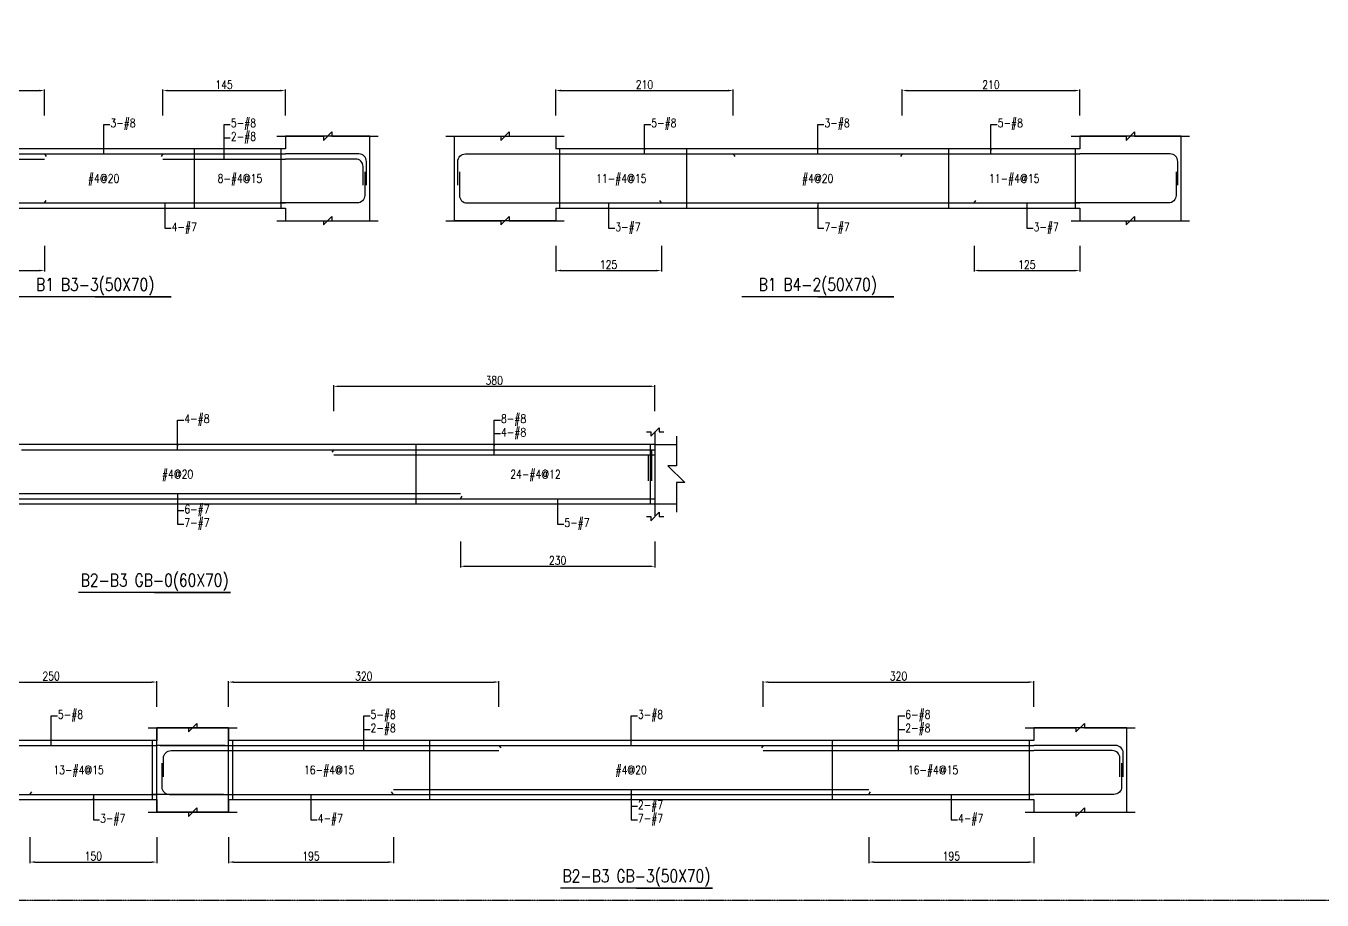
# Model space of a CAD drawing. Header units: millimetres. Extents: x 0 to 84580, y -12276 to 4373.
# Drawn here: x 27828 to 29362, y -9207 to -8172 of the extents above; entities that cross this region are included whole.
import ezdxf
from ezdxf.enums import TextEntityAlignment as Align

# ---------------------------------------------------------------- set-up
doc = ezdxf.new("R2010")
doc.units = ezdxf.units.MM
doc.header["$MEASUREMENT"] = 0
doc.linetypes.add('CENTER', pattern=[2, 1.25, -0.25, 0.25, -0.25])
for name, color, linetype in [('S-DIM', 2, 'Continuous'), ('S-GRID', 1, 'CENTER'), ('S-LEADER', 2, 'Continuous'), ('S-RC', 130, 'Continuous'), ('S-REINF', 6, 'Continuous'), ('S-TEXT', 2, 'Continuous')]:
    doc.layers.add(name, color=color, linetype=linetype)
doc.styles.add('CS4', font='romans.shx', dxfattribs={"width": 0.8, "bigfont": 'lsp.shx'})
doc.styles.get("Standard").update_dxf_attribs({"font": 'arial.ttf'})
doc.dimstyles.new('ISO-25', dxfattribs={"dimtxt": 2.5, "dimasz": 2.5, "dimexe": 1.25, "dimexo": 0.625, "dimtad": 1, "dimtxsty": 'Standard', "dimcen": 2.5, "dimadec": 0, "dimazin": 0, "dimtfac": 1, "dimtmove": 0, "dimatfit": 3, "dimfxl": 0, "dimarcsym": 0})

# ---------------------------------------------------------------- blocks, each defined once
blk = doc.blocks.new('*D1801')
at = {"layer": 'DEFPOINTS', "color": 0, "transparency": 16777216}
for p in [(27850, -8249), (27705, -8279), (27850, -8279)]:
    blk.add_point(p, dxfattribs=at)
at = {"layer": 'S-DIM', "color": 0, "lineweight": -2, "transparency": 16777216}
for p, q in [((27705, -8278.375), (27705, -8247.75)), ((27711, -8249), (27844, -8249)), ((27850, -8278.375), (27850, -8247.75))]:
    blk.add_line(p, q, dxfattribs=at)
at = {"layer": 'S-DIM', "color": 0, "transparency": 16777216}
for points in [[(27711, -8248), (27711, -8250), (27705, -8249)], [(27844, -8248), (27844, -8250), (27850, -8249)]]:
    blk.add_solid(points, dxfattribs=at)
at = {"layer": 'S-DIM', "color": 0, "transparency": 16777216, "insert": (27777.5, -8242), "char_height": 10, "attachment_point": 5, "style": 'CS4'}
blk.add_mtext('145', dxfattribs=at)
blk = doc.blocks.new('*D1802')
at = {"layer": 'DEFPOINTS', "color": 0, "transparency": 16777216}
for p in [(28135, -8249), (27990, -8279), (28135, -8279)]:
    blk.add_point(p, dxfattribs=at)
at = {"layer": 'S-DIM', "color": 0, "lineweight": -2, "transparency": 16777216}
for p, q in [((27990, -8278.375), (27990, -8247.75)), ((27996, -8249), (28129, -8249)), ((28135, -8278.375), (28135, -8247.75))]:
    blk.add_line(p, q, dxfattribs=at)
at = {"layer": 'S-DIM', "color": 0, "transparency": 16777216}
for points in [[(27996, -8248), (27996, -8250), (27990, -8249)], [(28129, -8248), (28129, -8250), (28135, -8249)]]:
    blk.add_solid(points, dxfattribs=at)
at = {"layer": 'S-DIM', "color": 0, "transparency": 16777216, "insert": (28062.5, -8242), "char_height": 10, "attachment_point": 5, "style": 'CS4'}
blk.add_mtext('145', dxfattribs=at)
blk = doc.blocks.new('*D1803')
at = {"layer": 'DEFPOINTS', "color": 0, "transparency": 16777216}
for p in [(27705, -8432), (27850, -8432), (27850, -8462)]:
    blk.add_point(p, dxfattribs=at)
at = {"layer": 'S-DIM', "color": 0, "lineweight": -2, "transparency": 16777216}
for p, q in [((27705, -8432.625), (27705, -8463.25)), ((27850, -8432.625), (27850, -8463.25)), ((27711, -8462), (27844, -8462))]:
    blk.add_line(p, q, dxfattribs=at)
at = {"layer": 'S-DIM', "color": 0, "transparency": 16777216}
for points in [[(27711, -8461), (27711, -8463), (27705, -8462)], [(27844, -8461), (27844, -8463), (27850, -8462)]]:
    blk.add_solid(points, dxfattribs=at)
at = {"layer": 'S-DIM', "color": 0, "transparency": 16777216, "insert": (27777.5, -8455), "char_height": 10, "attachment_point": 5, "style": 'CS4'}
blk.add_mtext('145', dxfattribs=at)
blk = doc.blocks.new('*D1804')
at = {"layer": 'DEFPOINTS', "color": 0, "transparency": 16777216}
for p in [(28665, -8249), (28455, -8279), (28665, -8279)]:
    blk.add_point(p, dxfattribs=at)
at = {"layer": 'S-DIM', "color": 0, "lineweight": -2, "transparency": 16777216}
for p, q in [((28455, -8278.375), (28455, -8247.75)), ((28461, -8249), (28659, -8249)), ((28665, -8278.375), (28665, -8247.75))]:
    blk.add_line(p, q, dxfattribs=at)
at = {"layer": 'S-DIM', "color": 0, "transparency": 16777216}
for points in [[(28461, -8248), (28461, -8250), (28455, -8249)], [(28659, -8248), (28659, -8250), (28665, -8249)]]:
    blk.add_solid(points, dxfattribs=at)
at = {"layer": 'S-DIM', "color": 0, "transparency": 16777216, "insert": (28560, -8242), "char_height": 10, "attachment_point": 5, "style": 'CS4'}
blk.add_mtext('210', dxfattribs=at)
blk = doc.blocks.new('*D1843')
at = {"layer": 'DEFPOINTS', "color": 0, "transparency": 16777216}
for p in [(29075, -8249), (28865, -8279), (29075, -8279)]:
    blk.add_point(p, dxfattribs=at)
at = {"layer": 'S-DIM', "color": 0, "lineweight": -2, "transparency": 16777216}
for p, q in [((28865, -8278.375), (28865, -8247.75)), ((28871, -8249), (29069, -8249)), ((29075, -8278.375), (29075, -8247.75))]:
    blk.add_line(p, q, dxfattribs=at)
at = {"layer": 'S-DIM', "color": 0, "transparency": 16777216}
for points in [[(28871, -8248), (28871, -8250), (28865, -8249)], [(29069, -8248), (29069, -8250), (29075, -8249)]]:
    blk.add_solid(points, dxfattribs=at)
at = {"layer": 'S-DIM', "color": 0, "transparency": 16777216, "insert": (28970, -8242), "char_height": 10, "attachment_point": 5, "style": 'CS4'}
blk.add_mtext('210', dxfattribs=at)
blk = doc.blocks.new('*D1844')
at = {"layer": 'DEFPOINTS', "color": 0, "transparency": 16777216}
for p in [(28455, -8432), (28580, -8432), (28580, -8462)]:
    blk.add_point(p, dxfattribs=at)
at = {"layer": 'S-DIM', "color": 0, "lineweight": -2, "transparency": 16777216}
for p, q in [((28455, -8432.625), (28455, -8463.25)), ((28580, -8432.625), (28580, -8463.25)), ((28461, -8462), (28574, -8462))]:
    blk.add_line(p, q, dxfattribs=at)
at = {"layer": 'S-DIM', "color": 0, "transparency": 16777216}
for points in [[(28461, -8461), (28461, -8463), (28455, -8462)], [(28574, -8461), (28574, -8463), (28580, -8462)]]:
    blk.add_solid(points, dxfattribs=at)
at = {"layer": 'S-DIM', "color": 0, "transparency": 16777216, "insert": (28517.5, -8455), "char_height": 10, "attachment_point": 5, "style": 'CS4'}
blk.add_mtext('125', dxfattribs=at)
blk = doc.blocks.new('*D1845')
at = {"layer": 'DEFPOINTS', "color": 0, "transparency": 16777216}
for p in [(28950, -8432), (29075, -8432), (29075, -8462)]:
    blk.add_point(p, dxfattribs=at)
at = {"layer": 'S-DIM', "color": 0, "lineweight": -2, "transparency": 16777216}
for p, q in [((28950, -8432.625), (28950, -8463.25)), ((29075, -8432.625), (29075, -8463.25)), ((28956, -8462), (29069, -8462))]:
    blk.add_line(p, q, dxfattribs=at)
at = {"layer": 'S-DIM', "color": 0, "transparency": 16777216}
for points in [[(28956, -8461), (28956, -8463), (28950, -8462)], [(29069, -8461), (29069, -8463), (29075, -8462)]]:
    blk.add_solid(points, dxfattribs=at)
at = {"layer": 'S-DIM', "color": 0, "transparency": 16777216, "insert": (29012.5, -8455), "char_height": 10, "attachment_point": 5, "style": 'CS4'}
blk.add_mtext('125', dxfattribs=at)
blk = doc.blocks.new('*D1855')
at = {"layer": 'DEFPOINTS', "color": 0, "transparency": 16777216}
for p in [(28572.2, -8599), (28192.2, -8629), (28572.2, -8629)]:
    blk.add_point(p, dxfattribs=at)
at = {"layer": 'S-DIM', "color": 0, "lineweight": -2, "transparency": 16777216}
for p, q in [((28192.2, -8628.375), (28192.2, -8597.75)), ((28198.2, -8599), (28566.2, -8599)), ((28572.2, -8628.375), (28572.2, -8597.75))]:
    blk.add_line(p, q, dxfattribs=at)
at = {"layer": 'S-DIM', "color": 0, "transparency": 16777216}
for points in [[(28198.2, -8598), (28198.2, -8600), (28192.2, -8599)], [(28566.2, -8598), (28566.2, -8600), (28572.2, -8599)]]:
    blk.add_solid(points, dxfattribs=at)
at = {"layer": 'S-DIM', "color": 0, "transparency": 16777216, "insert": (28382.2, -8592), "char_height": 10, "attachment_point": 5, "style": 'CS4'}
blk.add_mtext('380', dxfattribs=at)
blk = doc.blocks.new('*D1857')
at = {"layer": 'DEFPOINTS', "color": 0, "transparency": 16777216}
for p in [(28342.2, -8782), (28572.2, -8782), (28572.2, -8812)]:
    blk.add_point(p, dxfattribs=at)
at = {"layer": 'S-DIM', "color": 0, "lineweight": -2, "transparency": 16777216}
for p, q in [((28342.2, -8782.625), (28342.2, -8813.25)), ((28572.2, -8782.625), (28572.2, -8813.25)), ((28348.2, -8812), (28566.2, -8812))]:
    blk.add_line(p, q, dxfattribs=at)
at = {"layer": 'S-DIM', "color": 0, "transparency": 16777216}
for points in [[(28348.2, -8811), (28348.2, -8813), (28342.2, -8812)], [(28566.2, -8811), (28566.2, -8813), (28572.2, -8812)]]:
    blk.add_solid(points, dxfattribs=at)
at = {"layer": 'S-DIM', "color": 0, "transparency": 16777216, "insert": (28457.2, -8805), "char_height": 10, "attachment_point": 5, "style": 'CS4'}
blk.add_mtext('230', dxfattribs=at)
blk = doc.blocks.new('*D1825')
at = {"layer": 'DEFPOINTS', "color": 0, "transparency": 16777216}
for p in [(27982.8, -8949), (27732.8, -8979), (27982.8, -8979)]:
    blk.add_point(p, dxfattribs=at)
at = {"layer": 'S-DIM', "color": 0, "lineweight": -2, "transparency": 16777216}
for p, q in [((27732.8, -8978.375), (27732.8, -8947.75)), ((27738.8, -8949), (27976.8, -8949)), ((27982.8, -8978.375), (27982.8, -8947.75))]:
    blk.add_line(p, q, dxfattribs=at)
at = {"layer": 'S-DIM', "color": 0, "transparency": 16777216}
for points in [[(27738.8, -8948), (27738.8, -8950), (27732.8, -8949)], [(27976.8, -8948), (27976.8, -8950), (27982.8, -8949)]]:
    blk.add_solid(points, dxfattribs=at)
at = {"layer": 'S-DIM', "color": 0, "transparency": 16777216, "insert": (27857.8, -8942), "char_height": 10, "attachment_point": 5, "style": 'CS4'}
blk.add_mtext('250', dxfattribs=at)
blk = doc.blocks.new('*D1827')
at = {"layer": 'DEFPOINTS', "color": 0, "transparency": 16777216}
for p in [(27832.8, -9132), (27982.8, -9132), (27982.8, -9162)]:
    blk.add_point(p, dxfattribs=at)
at = {"layer": 'S-DIM', "color": 0, "lineweight": -2, "transparency": 16777216}
for p, q in [((27832.8, -9132.625), (27832.8, -9163.25)), ((27982.8, -9132.625), (27982.8, -9163.25)), ((27838.8, -9162), (27976.8, -9162))]:
    blk.add_line(p, q, dxfattribs=at)
at = {"layer": 'S-DIM', "color": 0, "transparency": 16777216}
for points in [[(27838.8, -9161), (27838.8, -9163), (27832.8, -9162)], [(27976.8, -9161), (27976.8, -9163), (27982.8, -9162)]]:
    blk.add_solid(points, dxfattribs=at)
at = {"layer": 'S-DIM', "color": 0, "transparency": 16777216, "insert": (27907.8, -9155), "char_height": 10, "attachment_point": 5, "style": 'CS4'}
blk.add_mtext('150', dxfattribs=at)
blk = doc.blocks.new('*D1828')
at = {"layer": 'DEFPOINTS', "color": 0, "transparency": 16777216}
for p in [(28387.8, -8949), (28067.8, -8979), (28387.8, -8979)]:
    blk.add_point(p, dxfattribs=at)
at = {"layer": 'S-DIM', "color": 0, "lineweight": -2, "transparency": 16777216}
for p, q in [((28067.8, -8978.375), (28067.8, -8947.75)), ((28073.8, -8949), (28381.8, -8949)), ((28387.8, -8978.375), (28387.8, -8947.75))]:
    blk.add_line(p, q, dxfattribs=at)
at = {"layer": 'S-DIM', "color": 0, "transparency": 16777216}
for points in [[(28073.8, -8948), (28073.8, -8950), (28067.8, -8949)], [(28381.8, -8948), (28381.8, -8950), (28387.8, -8949)]]:
    blk.add_solid(points, dxfattribs=at)
at = {"layer": 'S-DIM', "color": 0, "transparency": 16777216, "insert": (28227.8, -8942), "char_height": 10, "attachment_point": 5, "style": 'CS4'}
blk.add_mtext('320', dxfattribs=at)
blk = doc.blocks.new('*D1829')
at = {"layer": 'DEFPOINTS', "color": 0, "transparency": 16777216}
for p in [(29020.6, -8949), (28700.6, -8979), (29020.6, -8979)]:
    blk.add_point(p, dxfattribs=at)
at = {"layer": 'S-DIM', "color": 0, "lineweight": -2, "transparency": 16777216}
for p, q in [((28700.6, -8978.375), (28700.6, -8947.75)), ((28706.6, -8949), (29014.6, -8949)), ((29020.6, -8978.375), (29020.6, -8947.75))]:
    blk.add_line(p, q, dxfattribs=at)
at = {"layer": 'S-DIM', "color": 0, "transparency": 16777216}
for points in [[(28706.6, -8948), (28706.6, -8950), (28700.6, -8949)], [(29014.6, -8948), (29014.6, -8950), (29020.6, -8949)]]:
    blk.add_solid(points, dxfattribs=at)
at = {"layer": 'S-DIM', "color": 0, "transparency": 16777216, "insert": (28860.6, -8942), "char_height": 10, "attachment_point": 5, "style": 'CS4'}
blk.add_mtext('320', dxfattribs=at)
blk = doc.blocks.new('*D1830')
at = {"layer": 'DEFPOINTS', "color": 0, "transparency": 16777216}
for p in [(28067.8, -9132), (28262.8, -9132), (28262.8, -9162)]:
    blk.add_point(p, dxfattribs=at)
at = {"layer": 'S-DIM', "color": 0, "lineweight": -2, "transparency": 16777216}
for p, q in [((28067.8, -9132.625), (28067.8, -9163.25)), ((28262.8, -9132.625), (28262.8, -9163.25)), ((28073.8, -9162), (28256.8, -9162))]:
    blk.add_line(p, q, dxfattribs=at)
at = {"layer": 'S-DIM', "color": 0, "transparency": 16777216}
for points in [[(28073.8, -9161), (28073.8, -9163), (28067.8, -9162)], [(28256.8, -9161), (28256.8, -9163), (28262.8, -9162)]]:
    blk.add_solid(points, dxfattribs=at)
at = {"layer": 'S-DIM', "color": 0, "transparency": 16777216, "insert": (28165.3, -9155), "char_height": 10, "attachment_point": 5, "style": 'CS4'}
blk.add_mtext('195', dxfattribs=at)
blk = doc.blocks.new('*D1831')
at = {"layer": 'DEFPOINTS', "color": 0, "transparency": 16777216}
for p in [(28825.6, -9132), (29020.6, -9132), (29020.6, -9162)]:
    blk.add_point(p, dxfattribs=at)
at = {"layer": 'S-DIM', "color": 0, "lineweight": -2, "transparency": 16777216}
for p, q in [((28825.6, -9132.625), (28825.6, -9163.25)), ((29020.6, -9132.625), (29020.6, -9163.25)), ((28831.6, -9162), (29014.6, -9162))]:
    blk.add_line(p, q, dxfattribs=at)
at = {"layer": 'S-DIM', "color": 0, "transparency": 16777216}
for points in [[(28831.6, -9161), (28831.6, -9163), (28825.6, -9162)], [(29014.6, -9161), (29014.6, -9163), (29020.6, -9162)]]:
    blk.add_solid(points, dxfattribs=at)
at = {"layer": 'S-DIM', "color": 0, "transparency": 16777216, "insert": (28923.1, -9155), "char_height": 10, "attachment_point": 5, "style": 'CS4'}
blk.add_mtext('195', dxfattribs=at)

msp = doc.modelspace()

# ---------------------------------------------------------------- linework, layer by layer
for p, q in [((28572.8, -8668), (28597.8, -8668)), ((28572.8, -8738), (28597.8, -8738))]:
    msp.add_line(p, q)
at = {"layer": 'S-GRID'}
msp.add_lwpolyline([(26145, -9207), (29374, -9207), (29374, -7138), (26145, -7138), (26145, -9207)], dxfattribs=at)
at = {"layer": 'S-RC'}
for points in [[(28125, -8303), (28180, -8303.011), (28179.999, -8308.011), (28190.001, -8298.013), (28190, -8303.013), (28245, -8303.024)], [(28325, -8303), (28390, -8303.013), (28389.999, -8308.013), (28400.001, -8298.015), (28400, -8303.015), (28465, -8303.027)], [(29065, -8303), (29130, -8303.013), (29129.999, -8308.013), (29140.001, -8298.015), (29140, -8303.015), (29205, -8303.027)], [(28135, -8388), (28135, -8403), (28235, -8403), (28235, -8303), (28135, -8303), (28135, -8318)], [(28455, -8388), (28455, -8403), (28335, -8403), (28335, -8303), (28455, -8303), (28455, -8318)], [(29075, -8388), (29075, -8403), (29195, -8403), (29195, -8303), (29075, -8303), (29075, -8318)], [(28135, -8318), (27705, -8318)], [(29075, -8318), (28455, -8318)], [(27705, -8388), (28135, -8388)], [(28455, -8388), (29075, -8388)], [(28125, -8403), (28180, -8403.011), (28179.999, -8408.011), (28190.001, -8398.013), (28190, -8403.013), (28245, -8403.024)], [(28325, -8403), (28390, -8403.013), (28389.999, -8408.013), (28400.001, -8398.015), (28400, -8403.015), (28465, -8403.027)], [(29065, -8403), (29130, -8403.013), (29129.999, -8408.013), (29140.001, -8398.015), (29140, -8403.015), (29205, -8403.027)], [(27910, -8493), (28000, -8493), (27820, -8493)], [(28765, -8493), (28855, -8493), (28675, -8493)], [(28562.2, -8653), (28567.5, -8653.001), (28567.499, -8658.001), (28577.501, -8648.003), (28577.5, -8653.003), (28582.8, -8653.004)], [(28572.2, -8738), (28572.2, -8753), (28572.8, -8753), (28572.8, -8653), (28572.2, -8653), (28572.2, -8668)], [(28597.8, -8658), (28597.8, -8693), (28587.8, -8693), (28607.8, -8713), (28597.8, -8713), (28597.8, -8748)], [(28572.2, -8668), (27442.8, -8668)], [(27442.8, -8738), (28572.2, -8738)], [(28562.2, -8753), (28567.5, -8753.001), (28567.499, -8758.001), (28577.501, -8748.003), (28577.5, -8753.003), (28582.8, -8753.004)], [(27980.25, -8843), (28070.25, -8843), (27890.25, -8843)], [(27972.8, -9003), (28020.3, -9003.009), (28020.299, -9008.009), (28030.301, -8998.011), (28030.3, -9003.011), (28077.8, -9003.021)], [(27972.8, -9003), (28020.3, -9003.009), (28020.299, -9008.009), (28030.301, -8998.011), (28030.3, -9003.011), (28077.8, -9003.021)], [(27982.8, -9088), (27982.8, -9103), (28067.8, -9103), (28067.8, -9003), (27982.8, -9003), (27982.8, -9018)], [(28067.8, -9088), (28067.8, -9103), (27982.8, -9103), (27982.8, -9003), (28067.8, -9003), (28067.8, -9018)], [(29010.6, -9003), (29070.6, -9003.012), (29070.599, -9008.012), (29080.601, -8998.014), (29080.6, -9003.014), (29140.6, -9003.026)], [(29020.6, -9088), (29020.6, -9103), (29130.6, -9103), (29130.6, -9003), (29020.6, -9003), (29020.6, -9018)], [(27982.8, -9018), (27242.8, -9018)], [(29020.6, -9018), (28067.8, -9018)], [(27242.8, -9088), (27982.8, -9088)], [(28067.8, -9088), (29020.6, -9088)], [(27972.8, -9103), (28020.3, -9103.009), (28020.299, -9108.009), (28030.301, -9098.011), (28030.3, -9103.011), (28077.8, -9103.021)], [(27972.8, -9103), (28020.3, -9103.009), (28020.299, -9108.009), (28030.301, -9098.011), (28030.3, -9103.011), (28077.8, -9103.021)], [(29010.6, -9103), (29070.6, -9103.012), (29070.599, -9108.012), (29080.601, -9098.014), (29080.6, -9103.014), (29140.6, -9103.026)], [(28550.45, -9193), (28640.45, -9193), (28460.45, -9193)]]:
    msp.add_lwpolyline(points, dxfattribs=at)
at = {"layer": 'S-REINF'}
for points in [[(27705, -8324), (27850, -8324)], [(27850, -8324), (27852, -8327)], [(27850, -8324), (27990, -8324)], [(27990, -8324), (27988, -8327)], [(27990, -8324), (28135, -8324)], [(28455, -8324), (28665, -8324)], [(28665, -8324), (28667, -8327)], [(28665, -8324), (28865, -8324)], [(28865, -8324), (28863, -8327)], [(28865, -8324), (29075, -8324)], [(27705, -8330), (27850, -8330)], [(27990, -8330), (28135, -8330)], [(27705, -8382), (27850, -8382)], [(27850, -8382), (27852, -8379)], [(27850, -8382), (28135, -8382)], [(28455, -8382), (28580, -8382)], [(28580, -8382), (28578, -8379)], [(28580, -8382), (28950, -8382)], [(28950, -8382), (28952, -8379)], [(28950, -8382), (29075, -8382)], [(27822.8, -8674), (28192.2, -8674)], [(28192.2, -8674), (28190.2, -8677)], [(28192.2, -8674), (28572.2, -8674)], [(28192.2, -8680), (28572.2, -8680)], [(28564.8, -8711), (28564.8, -8680), (28572.2, -8680)], [(28568.8, -8711), (28568.8, -8674), (28572.2, -8674)], [(28566.8, -8695), (28566.8, -8732), (28566.2, -8732)], [(27672.8, -8726), (28342.2, -8726)], [(27672.8, -8732), (28342.2, -8732)], [(28342.2, -8732), (28344.2, -8729)], [(28342.2, -8732), (28572.2, -8732)], [(27732.8, -9024), (27982.8, -9024)], [(28063.8, -9024), (27982.8, -9024)], [(27986.8, -9024), (28067.8, -9024)], [(28067.8, -9024), (28387.8, -9024)], [(28067.8, -9030), (28387.8, -9030)], [(28387.8, -9024), (28389.8, -9027)], [(28387.8, -9024), (28700.6, -9024)], [(28700.6, -9024), (28698.6, -9027)], [(28700.6, -9024), (29020.6, -9024)], [(28700.6, -9030), (29020.6, -9030)], [(27832.8, -9082), (27834.8, -9079)], [(28262.8, -9082), (28260.8, -9079)], [(28262.8, -9076), (28825.6, -9076)], [(28825.6, -9082), (28827.6, -9079)], [(27392.8, -9082), (27832.8, -9082)], [(27832.8, -9082), (27982.8, -9082)], [(28061.8, -9082), (27976.8, -9082)], [(28067.8, -9082), (28262.8, -9082)], [(28262.8, -9082), (28825.6, -9082)], [(28825.6, -9082), (29020.6, -9082)]]:
    msp.add_lwpolyline(points, dxfattribs=at)
at = {"layer": 'S-REINF', "color": 1}
for points in [[(28027.5, -8388), (28027.5, -8318)], [(28130, -8388), (28130, -8318)], [(28460, -8388), (28460, -8318)], [(28610, -8388), (28610, -8318)], [(28920, -8388), (28920, -8318)], [(29070, -8388), (29070, -8318)], [(28289.85, -8738), (28289.85, -8668)], [(28567.2, -8738), (28567.2, -8668)], [(27977.8, -9088), (27977.8, -9018)], [(28072.8, -9088), (28072.8, -9018)], [(28306, -9088), (28306, -9018)], [(28782.4, -9088), (28782.4, -9018)], [(29015.6, -9088), (29015.6, -9018)]]:
    msp.add_lwpolyline(points, dxfattribs=at)
at = {"layer": 'S-REINF'}
for points in [[(28231, -8361), (28231, -8333, 0.41421356), (28222, -8324), (28135, -8324)], [(28339, -8361), (28339, -8333, -0.41421356), (28348, -8324), (28455, -8324)], [(29191, -8361), (29191, -8333, 0.41421356), (29182, -8324), (29075, -8324)], [(28227, -8361), (28227, -8339, 0.41421356), (28218, -8330), (28135, -8330)], [(28229, -8345), (28229, -8373, -0.41421356), (28220, -8382), (28129, -8382)], [(28341, -8345), (28341, -8373, 0.41421356), (28350, -8382), (28455, -8382)], [(29189, -8345), (29189, -8373, -0.41421356), (29180, -8382), (29069, -8382)], [(27990.8, -9061), (27990.8, -9039, -0.41421356), (27999.8, -9030), (28067.8, -9030)], [(29126.6, -9061), (29126.6, -9033, 0.41421356), (29117.6, -9024), (29020.6, -9024)], [(29122.6, -9061), (29122.6, -9039, 0.41421356), (29113.6, -9030), (29020.6, -9030)], [(27988.8, -9045), (27988.8, -9073, 0.41421356), (27997.8, -9082), (28067.8, -9082)], [(29124.6, -9045), (29124.6, -9073, -0.41421356), (29115.6, -9082), (29014.6, -9082)]]:
    msp.add_lwpolyline(points, format="xyb", dxfattribs=at)

# ---------------------------------------------------------------- texts
at = {"layer": 'S-LEADER', "char_height": 10, "attachment_point": 4, "style": 'CS4'}
for s, insert in [('3-#8', (27928, -8289)), ('5-#8', (28070.5, -8289)), ('5-#8', (28568, -8289)), ('3-#8', (28773, -8289)), ('5-#8', (28978, -8289)), ('2-#8', (28070.5, -8305)), ('4-#7', (28000.5, -8412)), ('3-#7', (28525.5, -8412)), ('7-#7', (28773, -8412)), ('3-#7', (29020.5, -8412)), ('4-#8', (28015.5, -8639)), ('8-#8', (28390.2, -8639)), ('4-#8', (28390.2, -8655)), ('6-#7', (28015.5, -8746)), ('7-#7', (28015.5, -8762)), ('5-#7', (28465.2, -8762)), ('5-#8', (27865.8, -8989)), ('5-#8', (28235.8, -8989)), ('3-#8', (28552.2, -8989)), ('6-#8', (28868.6, -8989)), ('2-#8', (28235.8, -9005)), ('2-#8', (28868.6, -9005)), ('2-#7', (28552.2, -9096)), ('3-#7', (27915.8, -9112)), ('4-#7', (28173.3, -9112)), ('7-#7', (28552.2, -9112)), ('4-#7', (28931.1, -9112))]:
    msp.add_mtext(s, dxfattribs=dict(at, insert=insert))
at = {"layer": 'S-RC', "style": 'CS4', "width": 0.8}
for s, p in [('B1 B3-3(50X70)', (27910, -8486)), ('B1 B4-2(50X70)', (28765, -8486)), ('B2-B3 GB-0(60X70)', (27980.25, -8836)), ('B2-B3 GB-3(50X70)', (28550.45, -9186))]:
    msp.add_text(s, height=15, dxfattribs=at).set_placement(p, align=Align.CENTER)
at = {"layer": 'S-TEXT', "color": 1, "style": 'CS4', "width": 0.8}
for s, p in [('#4@20', (27920, -8358)), ('8-#4@15', (28081.25, -8358)), ('11-#4@15', (28532.5, -8358)), ('#4@20', (28765, -8358)), ('11-#4@15', (28997.5, -8358)), ('#4@20', (28007.5, -8708)), ('24-#4@12', (28431.025, -8708)), ('13-#4@15', (27890.3, -9058)), ('16-#4@15', (28186.9, -9058)), ('#4@20', (28544.2, -9058)), ('16-#4@15', (28901.5, -9058))]:
    msp.add_text(s, height=10, dxfattribs=at).set_placement(p, align=Align.CENTER)

# ---------------------------------------------------------------- dimensions: what is measured, and where the dimension line sits
at = {"layer": 'S-DIM'}
for p1, p2, distance, picture, middle in [((27705, -8279), (27850, -8279), 30, '*D1801', (27777.5, -8242)), ((27990, -8279), (28135, -8279), 30, '*D1802', (28062.5, -8242)), ((28455, -8279), (28665, -8279), 30, '*D1804', (28560, -8242)), ((28865, -8279), (29075, -8279), 30, '*D1843', (28970, -8242)), ((27705, -8432), (27850, -8432), -30, '*D1803', (27777.5, -8455)), ((28455, -8432), (28580, -8432), -30, '*D1844', (28517.5, -8455)), ((28950, -8432), (29075, -8432), -30, '*D1845', (29012.5, -8455)), ((28192.2, -8629), (28572.2, -8629), 30, '*D1855', (28382.2, -8592)), ((28342.2, -8782), (28572.2, -8782), -30, '*D1857', (28457.2, -8805)), ((27732.8, -8979), (27982.8, -8979), 30, '*D1825', (27857.8, -8942)), ((28067.8, -8979), (28387.8, -8979), 30, '*D1828', (28227.8, -8942)), ((28700.6, -8979), (29020.6, -8979), 30, '*D1829', (28860.6, -8942)), ((27832.8, -9132), (27982.8, -9132), -30, '*D1827', (27907.8, -9155)), ((28067.8, -9132), (28262.8, -9132), -30, '*D1830', (28165.3, -9155)), ((28825.6, -9132), (29020.6, -9132), -30, '*D1831', (28923.1, -9155))]:
    dim = msp.add_aligned_dim(p1=p1, p2=p2, distance=distance, dimstyle='ISO-25', override={"dimtxt": 10, "dimasz": 6, "dimgap": 2, "dimtxsty": 'CS4'}, dxfattribs=at)
    dim.commit()
    dim.dimension.update_dxf_attribs({"geometry": picture, "text_midpoint": middle})

# ---------------------------------------------------------------- leaders
at = {"layer": 'S-LEADER', "annotation_type": 0, "has_hookline": 1, "hookline_direction": 0}
for points, text_width in [([(27920, -8324), (27920, -8289), (27927.375, -8289)], 30.857), ([(28062.5, -8324), (28062.5, -8289), (28069.875, -8289)], 30.857), ([(28560, -8324), (28560, -8289), (28567.375, -8289)], 30.857), ([(28765, -8324), (28765, -8289), (28772.375, -8289)], 30.857), ([(28970, -8324), (28970, -8289), (28977.375, -8289)], 30.857), ([(28062.5, -8330), (28062.5, -8305), (28069.875, -8305)], 30.857), ([(27992.5, -8382), (27992.5, -8412), (27999.875, -8412)], 30.857), ([(28517.5, -8382), (28517.5, -8412), (28524.875, -8412)], 30.857), ([(28765, -8382), (28765, -8412), (28772.375, -8412)], 30.857), ([(29012.5, -8382), (29012.5, -8412), (29019.875, -8412)], 30.857), ([(28007.5, -8674), (28007.5, -8639), (28014.875, -8639)], 30.857), ([(28382.2, -8674), (28382.2, -8639), (28389.575, -8639)], 30.857), ([(28382.2, -8680), (28382.2, -8655), (28389.575, -8655)], 30.857), ([(28007.5, -8726), (28007.5, -8746), (28014.875, -8746)], 30.476), ([(28007.5, -8732), (28007.5, -8762), (28014.875, -8762)], 30.857), ([(28457.2, -8732), (28457.2, -8762), (28464.575, -8762)], 30.857), ([(27857.8, -9024), (27857.8, -8989), (27865.175, -8989)], 30.857), ([(28227.8, -9024), (28227.8, -8989), (28235.175, -8989)], 30.857), ([(28544.2, -9024), (28544.2, -8989), (28551.575, -8989)], 30.857), ([(28860.6, -9024), (28860.6, -8989), (28867.975, -8989)], 30.476), ([(28227.8, -9030), (28227.8, -9005), (28235.175, -9005)], 30.857), ([(28860.6, -9030), (28860.6, -9005), (28867.975, -9005)], 30.857), ([(28544.2, -9076), (28544.2, -9096), (28551.575, -9096)], 30.857), ([(27907.8, -9082), (27907.8, -9112), (27915.175, -9112)], 30.857), ([(28165.3, -9082), (28165.3, -9112), (28172.675, -9112)], 30.857), ([(28544.2, -9082), (28544.2, -9112), (28551.575, -9112)], 30.857), ([(28923.1, -9082), (28923.1, -9112), (28930.475, -9112)], 30.857)]:
    msp.add_leader(points, dimstyle='ISO-25', override={"dimasz": 6, "dimtad": 0}, dxfattribs=dict(at, text_width=text_width))

doc.saveas('drawing.dxf')
